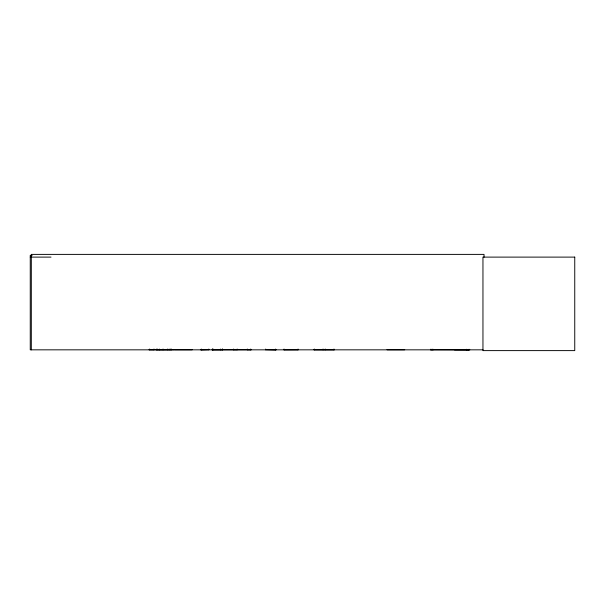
<?xml version="1.0" encoding="UTF-8"?>
<svg xmlns="http://www.w3.org/2000/svg" width="605" height="605" viewBox="0 0 605 605"><rect width="100%" height="100%" fill="white"/><g stroke="black" fill="none" stroke-linecap="round" stroke-linejoin="round"><path stroke-width="0.91" d="M156.589 349.803L171.404 349.645M157.376 349.713L157.376 349.055M170.61 349.758L170.618 349.055M212.529 349.713L222.33 349.713M431.312 349.796L431.191 349.221L430.896 349.826L430.752 349.463L468.996 349.493M432.847 349.773L433.021 349.221L433.165 349.826L432.59 349.221L432.424 349.811M466.584 349.811L466.75 349.221L466.924 349.766M468.603 349.493L468.762 349.766M468.852 349.811L469.019 349.221L469.162 349.826L430.579 349.773L430.752 349.221L431.047 349.834L431.214 349.493M237.031 349.682L233.492 349.713M467.166 349.493L467.022 349.811M313.829 349.713L334.436 349.713M314.154 349.713L334.111 349.713M201.117 349.743L208.748 349.645L200.626 349.803M148.996 349.713L174.066 349.788M149.488 349.713L153.799 349.713M32.141 255.355L30.25 255.355L30.25 349.834L483.077 349.834M30.25 257.11L51.002 257.11M156.551 349.471L174.081 349.471M174.641 349.456L192.171 349.471M219.955 349.456L237.478 349.456M387.147 349.456L404.677 349.456M284.025 349.645L298.046 349.645M174.656 349.788L192.156 349.788M212.068 349.803L251.438 349.713M284.025 349.803L298.046 349.743M387.162 349.788L404.662 349.788M250.931 349.713L247.46 349.713M275.714 349.743L265.792 349.645L276.13 349.834M484.023 257.216L484.023 254.387L31.316 254.387L31.316 349.834M469.82 349.834L454.461 349.834M333.99 349.032L333.99 349.811M325.225 349.032L325.225 349.811M323.047 349.032L323.047 349.811M314.275 349.032L314.275 349.811M298.046 349.055L298.046 349.834M284.025 349.055L284.025 349.834M275.577 349.055L275.577 349.834M265.724 349.055L265.724 349.834M250.742 349.032L250.742 349.811M247.271 349.032L247.271 349.811M237.152 349.032L237.152 349.811M233.681 349.032L233.681 349.811M222.474 349.055L222.474 349.834M222.239 349.055L222.239 349.834M220.651 349.055L220.651 349.834M213.111 349.055L213.111 349.834M212.62 349.055L212.62 349.834M212.385 349.055L212.385 349.834M208.823 349.055L208.823 349.834M201.284 349.055L201.284 349.834M171.404 349.055L171.412 349.834M169.135 349.055L169.135 349.834M167.335 349.032L167.335 349.811M163.025 349.032L163.025 349.811M159.281 349.055L159.281 349.834M156.589 349.055L156.589 349.834M153.988 349.032L153.988 349.811M149.677 349.032L149.677 349.811M574.75 257.11L482.956 257.11L482.956 350.613L574.75 350.613L574.75 257.11"/></g></svg>
